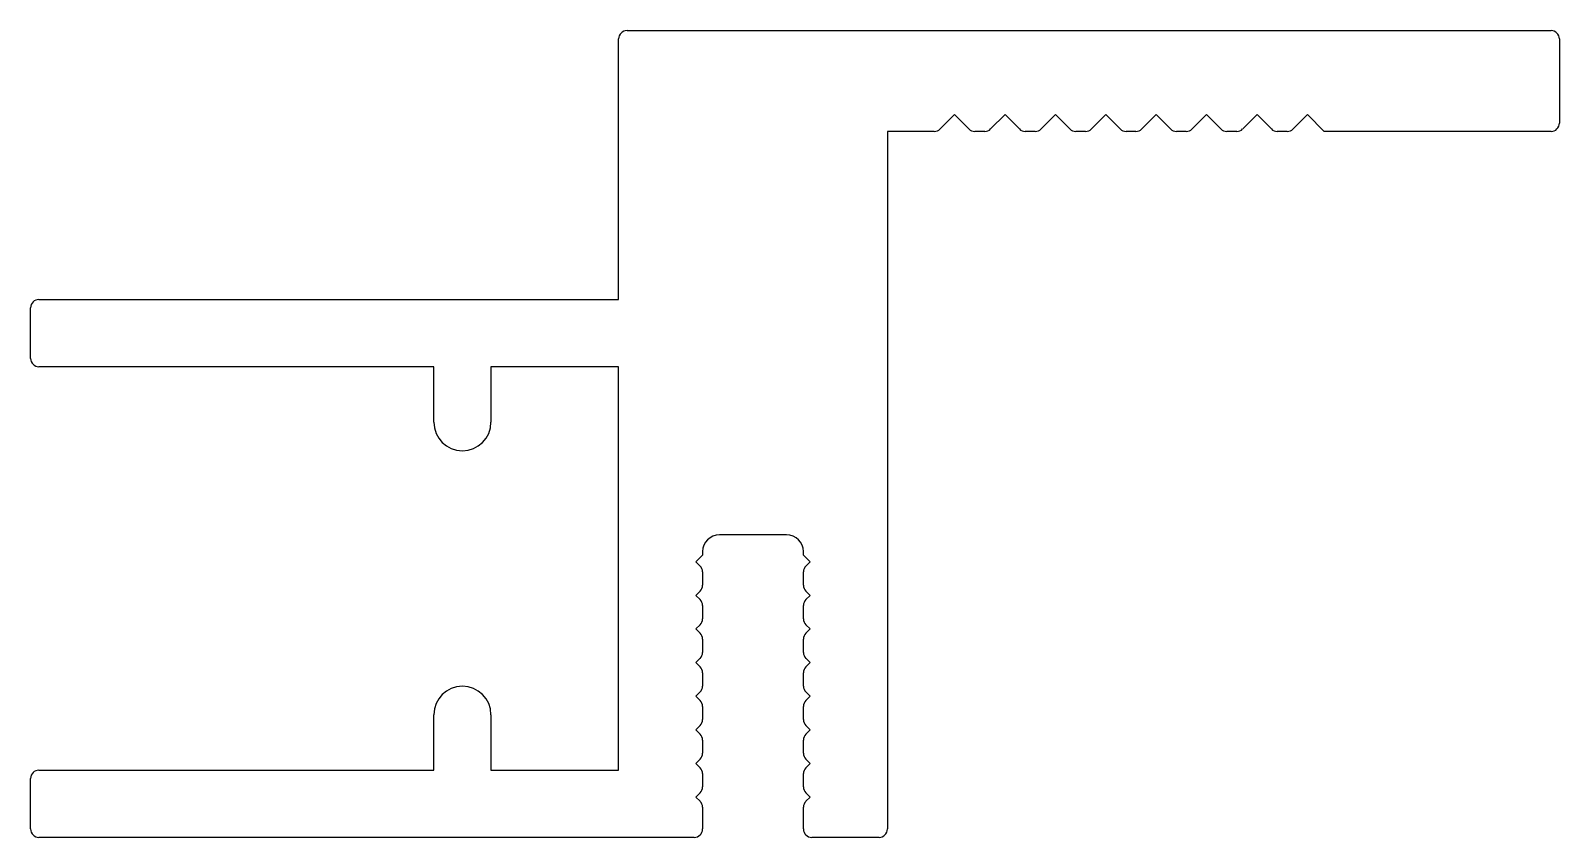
# Model space of a CAD drawing. Extents: x 1798.6 to 1844.1, y 1828.9 to 1852.9.
import ezdxf

# ---------------------------------------------------------------- set-up
doc = ezdxf.new("R2010")
doc.units = 0
doc.layers.add('OLCU', color=1, linetype='CONTINUOUS')

msp = doc.modelspace()

# ---------------------------------------------------------------- linework, layer by layer
at = {"layer": 'OLCU', "color": 0}
for p, q in [((1816.374, 1852.914), (1843.874, 1852.914)), ((1816.124, 1844.914), (1816.124, 1852.664)), ((1844.124, 1852.664), (1844.124, 1850.164)), ((1826.124, 1850.414), (1825.697, 1849.987)), ((1826.551, 1849.987), (1826.124, 1850.414)), ((1827.624, 1850.414), (1827.197, 1849.987)), ((1828.051, 1849.987), (1827.624, 1850.414)), ((1829.124, 1850.414), (1828.697, 1849.987)), ((1829.551, 1849.987), (1829.124, 1850.414)), ((1830.624, 1850.414), (1830.197, 1849.987)), ((1831.051, 1849.987), (1830.624, 1850.414)), ((1832.124, 1850.414), (1831.697, 1849.987)), ((1832.551, 1849.987), (1832.124, 1850.414)), ((1833.624, 1850.414), (1833.197, 1849.987)), ((1834.051, 1849.987), (1833.624, 1850.414)), ((1835.124, 1850.414), (1834.697, 1849.987)), ((1835.551, 1849.987), (1835.124, 1850.414)), ((1836.624, 1850.414), (1836.197, 1849.987)), ((1837.124, 1849.914), (1836.624, 1850.414)), ((1825.52, 1849.914), (1824.124, 1849.914)), ((1824.124, 1849.914), (1824.124, 1829.164)), ((1827.02, 1849.914), (1826.727, 1849.914)), ((1828.52, 1849.914), (1828.227, 1849.914)), ((1830.02, 1849.914), (1829.727, 1849.914)), ((1831.52, 1849.914), (1831.227, 1849.914)), ((1833.02, 1849.914), (1832.727, 1849.914)), ((1834.52, 1849.914), (1834.227, 1849.914)), ((1836.02, 1849.914), (1835.727, 1849.914)), ((1843.874, 1849.914), (1837.124, 1849.914)), ((1798.624, 1843.164), (1798.624, 1844.664)), ((1798.874, 1844.914), (1816.124, 1844.914)), ((1810.624, 1842.914), (1798.874, 1842.914)), ((1810.624, 1841.264), (1810.624, 1842.914)), ((1816.124, 1842.914), (1812.324, 1842.914)), ((1812.324, 1842.914), (1812.324, 1841.264)), ((1816.124, 1830.914), (1816.124, 1842.914)), ((1821.124, 1837.914), (1819.124, 1837.914)), ((1818.624, 1837.314), (1818.424, 1837.114)), ((1818.624, 1837.414), (1818.624, 1837.314)), ((1821.624, 1837.314), (1821.624, 1837.414)), ((1821.824, 1837.114), (1821.624, 1837.314)), ((1818.424, 1837.114), (1818.551, 1836.987)), ((1821.697, 1836.987), (1821.824, 1837.114)), ((1818.624, 1836.81), (1818.624, 1836.417)), ((1821.624, 1836.417), (1821.624, 1836.81)), ((1818.551, 1836.241), (1818.424, 1836.114)), ((1818.424, 1836.114), (1818.551, 1835.987)), ((1821.824, 1836.114), (1821.697, 1836.241)), ((1821.697, 1835.987), (1821.824, 1836.114)), ((1818.624, 1835.81), (1818.624, 1835.417)), ((1821.624, 1835.417), (1821.624, 1835.81)), ((1818.551, 1835.241), (1818.424, 1835.114)), ((1818.424, 1835.114), (1818.551, 1834.987)), ((1821.824, 1835.114), (1821.697, 1835.241)), ((1821.697, 1834.987), (1821.824, 1835.114)), ((1818.624, 1834.81), (1818.624, 1834.417)), ((1821.624, 1834.417), (1821.624, 1834.81)), ((1818.551, 1834.241), (1818.424, 1834.114)), ((1818.424, 1834.114), (1818.551, 1833.987)), ((1821.824, 1834.114), (1821.697, 1834.241)), ((1821.697, 1833.987), (1821.824, 1834.114)), ((1818.624, 1833.81), (1818.624, 1833.417)), ((1821.624, 1833.417), (1821.624, 1833.81)), ((1818.551, 1833.241), (1818.424, 1833.114)), ((1821.824, 1833.114), (1821.697, 1833.241)), ((1818.424, 1833.114), (1818.551, 1832.987)), ((1818.624, 1832.81), (1818.624, 1832.417)), ((1821.624, 1832.417), (1821.624, 1832.81)), ((1821.697, 1832.987), (1821.824, 1833.114)), ((1810.624, 1830.914), (1810.624, 1832.564)), ((1812.324, 1832.564), (1812.324, 1830.914)), ((1818.551, 1832.241), (1818.424, 1832.114)), ((1818.424, 1832.114), (1818.551, 1831.987)), ((1821.824, 1832.114), (1821.697, 1832.241)), ((1821.697, 1831.987), (1821.824, 1832.114)), ((1818.624, 1831.81), (1818.624, 1831.417)), ((1821.624, 1831.417), (1821.624, 1831.81)), ((1818.551, 1831.241), (1818.424, 1831.114)), ((1818.424, 1831.114), (1818.551, 1830.987)), ((1821.824, 1831.114), (1821.697, 1831.241)), ((1821.697, 1830.987), (1821.824, 1831.114)), ((1798.624, 1829.164), (1798.624, 1830.664)), ((1798.874, 1830.914), (1810.624, 1830.914)), ((1812.324, 1830.914), (1816.124, 1830.914)), ((1818.624, 1830.81), (1818.624, 1830.417)), ((1821.624, 1830.417), (1821.624, 1830.81)), ((1818.551, 1830.241), (1818.424, 1830.114)), ((1818.424, 1830.114), (1818.551, 1829.987)), ((1821.824, 1830.114), (1821.697, 1830.241)), ((1821.697, 1829.987), (1821.824, 1830.114)), ((1818.624, 1829.81), (1818.624, 1829.164)), ((1821.624, 1829.164), (1821.624, 1829.81)), ((1818.374, 1828.914), (1798.874, 1828.914)), ((1823.874, 1828.914), (1821.874, 1828.914))]:
    msp.add_line(p, q, dxfattribs=at)
for centre, radius, start, end in [((1816.374, 1852.664), 0.25, 90, 180), ((1843.874, 1852.664), 0.25, 0, 90), ((1843.874, 1850.164), 0.25, 270, 0), ((1825.52, 1850.164), 0.25, 270, 315), ((1826.727, 1850.164), 0.25, 225, 270), ((1827.02, 1850.164), 0.25, 270, 315), ((1828.227, 1850.164), 0.25, 225, 270), ((1828.52, 1850.164), 0.25, 270, 315), ((1829.727, 1850.164), 0.25, 225, 270), ((1830.02, 1850.164), 0.25, 270, 315), ((1831.227, 1850.164), 0.25, 225, 270), ((1831.52, 1850.164), 0.25, 270, 315), ((1832.727, 1850.164), 0.25, 225, 270), ((1833.02, 1850.164), 0.25, 270, 315), ((1834.227, 1850.164), 0.25, 225, 270), ((1834.52, 1850.164), 0.25, 270, 315), ((1835.727, 1850.164), 0.25, 225, 270), ((1836.02, 1850.164), 0.25, 270, 315), ((1798.874, 1844.664), 0.25, 90, 180), ((1798.874, 1843.164), 0.25, 180, 270), ((1811.474, 1841.264), 0.85, 180, 0), ((1819.124, 1837.414), 0.5, 90, 180), ((1821.124, 1837.414), 0.5, 0, 90), ((1818.374, 1836.81), 0.25, 0, 45), ((1821.874, 1836.81), 0.25, 135, 180), ((1818.374, 1836.417), 0.25, 315, 0), ((1821.874, 1836.417), 0.25, 180, 225), ((1818.374, 1835.81), 0.25, 0, 45), ((1821.874, 1835.81), 0.25, 135, 180), ((1818.374, 1835.417), 0.25, 315, 0), ((1821.874, 1835.417), 0.25, 180, 225), ((1818.374, 1834.81), 0.25, 0, 45), ((1821.874, 1834.81), 0.25, 135, 180), ((1818.374, 1834.417), 0.25, 315, 0), ((1821.874, 1834.417), 0.25, 180, 225), ((1818.374, 1833.81), 0.25, 0, 45), ((1821.874, 1833.81), 0.25, 135, 180), ((1811.474, 1832.564), 0.85, 0, 180), ((1818.374, 1833.417), 0.25, 315, 0), ((1821.874, 1833.417), 0.25, 180, 225), ((1818.374, 1832.81), 0.25, 0, 45), ((1821.874, 1832.81), 0.25, 135, 180), ((1818.374, 1832.417), 0.25, 315, 0), ((1821.874, 1832.417), 0.25, 180, 225), ((1818.374, 1831.81), 0.25, 0, 45), ((1821.874, 1831.81), 0.25, 135, 180), ((1818.374, 1831.417), 0.25, 315, 0), ((1821.874, 1831.417), 0.25, 180, 225), ((1818.374, 1830.81), 0.25, 0, 45), ((1821.874, 1830.81), 0.25, 135, 180), ((1798.874, 1830.664), 0.25, 90, 180), ((1818.374, 1830.417), 0.25, 315, 0), ((1821.874, 1830.417), 0.25, 180, 225), ((1818.374, 1829.81), 0.25, 360, 45), ((1821.874, 1829.81), 0.25, 135, 180), ((1798.874, 1829.164), 0.25, 180, 270), ((1818.374, 1829.164), 0.25, 270, 360), ((1821.874, 1829.164), 0.25, 180, 270), ((1823.874, 1829.164), 0.25, 270, 0)]:
    msp.add_arc(centre, radius, start, end, dxfattribs=at)

doc.saveas('drawing.dxf')
